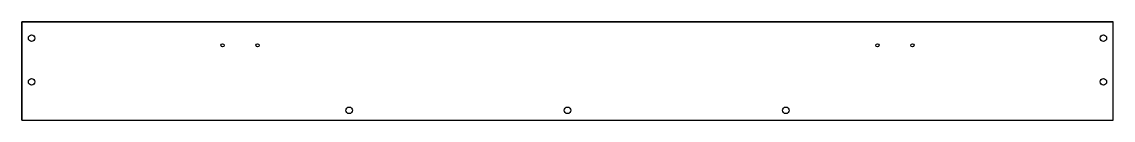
# Model space of a CAD drawing. Header units: millimetres. Extents: x 0 to 1000, y 0 to 90.
import ezdxf

# ---------------------------------------------------------------- set-up
doc = ezdxf.new("R2010")
doc.units = ezdxf.units.MM
for name, color, linetype in [('B_SIDE_HOLES_12', 7, 'Continuous'), ('B_SIDE_HOLES_13', 7, 'Continuous'), ('EDGE_BANDING', 7, 'Continuous'), ('OUTSIDE_THROUGH', 7, 'Continuous')]:
    doc.layers.add(name, color=color, linetype=linetype)

msp = doc.modelspace()

# ---------------------------------------------------------------- linework, layer by layer
at = {"layer": 'B_SIDE_HOLES_12'}
for centre in [(9, 75), (991, 75), (9, 35), (991, 35), (300, 9), (500, 9), (700, 9)]:
    msp.add_circle(centre, 3, dxfattribs=at)
at = {"layer": 'B_SIDE_HOLES_13'}
for centre in [(184, 68.5), (216, 68.5), (784, 68.5), (816, 68.5)]:
    msp.add_circle(centre, 1.5, dxfattribs=at)
at = {"layer": 'EDGE_BANDING'}
for p, q in [((0, 90), (1000, 90)), ((0, 0), (0, 90)), ((1000, 0), (1000, 90)), ((0, 0), (1000, 0))]:
    msp.add_line(p, q, dxfattribs=at)
at = {"layer": 'OUTSIDE_THROUGH'}
msp.add_lwpolyline([(0, 0), (1000, 0), (1000, 90), (0, 90)], close=True, dxfattribs=at)

doc.saveas('drawing.dxf')
